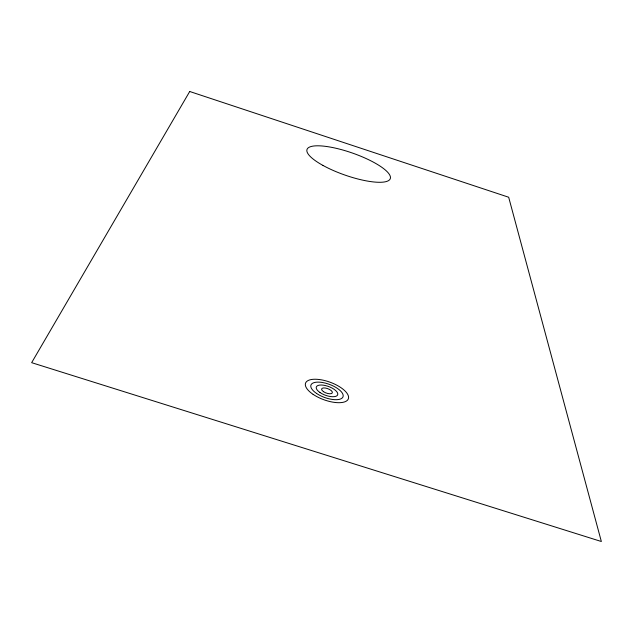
<?xml version="1.0" encoding="UTF-8"?>
<svg xmlns="http://www.w3.org/2000/svg" width="633" height="633" viewBox="0 0 633 633"><rect width="100%" height="100%" fill="white"/><g stroke="black" fill="none" stroke-linecap="round" stroke-linejoin="round"><path stroke-width="0.95" d="M189.718 91.492L31.65 362.669L601.35 541.508L508.679 197.235L189.718 91.492M322.87 165.371A44.104 11.623 19.3 0 0 390.063 179.115A44.104 11.623 19.3 0 0 333.069 147.631A44.104 11.623 19.3 0 0 322.87 165.371M313.129 394.375A22.78 9.297 20.1 0 0 348.277 398.988A22.78 9.297 20.1 0 0 319.475 379.547A22.78 9.297 20.1 0 0 313.129 394.375M316.555 393.433A17.083 6.979 20.1 0 0 342.951 396.954A17.083 6.979 20.1 0 0 321.422 382.356A17.083 6.979 20.1 0 0 316.555 393.433M320.013 392.531A11.386 4.653 20.1 0 0 337.634 394.913A11.386 4.653 20.1 0 0 323.321 385.173A11.386 4.653 20.1 0 0 320.013 392.531M323.495 391.669A5.697 2.326 20.1 0 0 332.317 392.871A5.697 2.326 20.1 0 0 325.18 387.997A5.697 2.326 20.1 0 0 323.495 391.669"/></g></svg>
